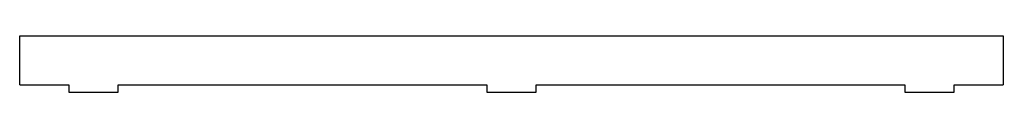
# Model space of a CAD drawing. Header units: millimetres. Extents: x 0 to 400, y -3 to 20.
import ezdxf

# ---------------------------------------------------------------- set-up
doc = ezdxf.new("R2010")
doc.units = ezdxf.units.MM

msp = doc.modelspace()

# ---------------------------------------------------------------- linework, layer by layer
for p, q in [((0, 0), (0, 20)), ((0, 20), (400, 20)), ((400, 20), (400, 0)), ((0, 0), (20, 0)), ((20, 0), (20, -3)), ((40, -3), (40, 0)), ((40, 0), (190, 0)), ((190, 0), (190, -3)), ((210, -3), (210, 0)), ((210, 0), (360, 0)), ((360, 0), (360, -3)), ((380, -3), (380, 0)), ((380, 0), (400, 0)), ((20, -3), (40, -3)), ((190, -3), (210, -3)), ((360, -3), (380, -3))]:
    msp.add_line(p, q)

doc.saveas('drawing.dxf')
